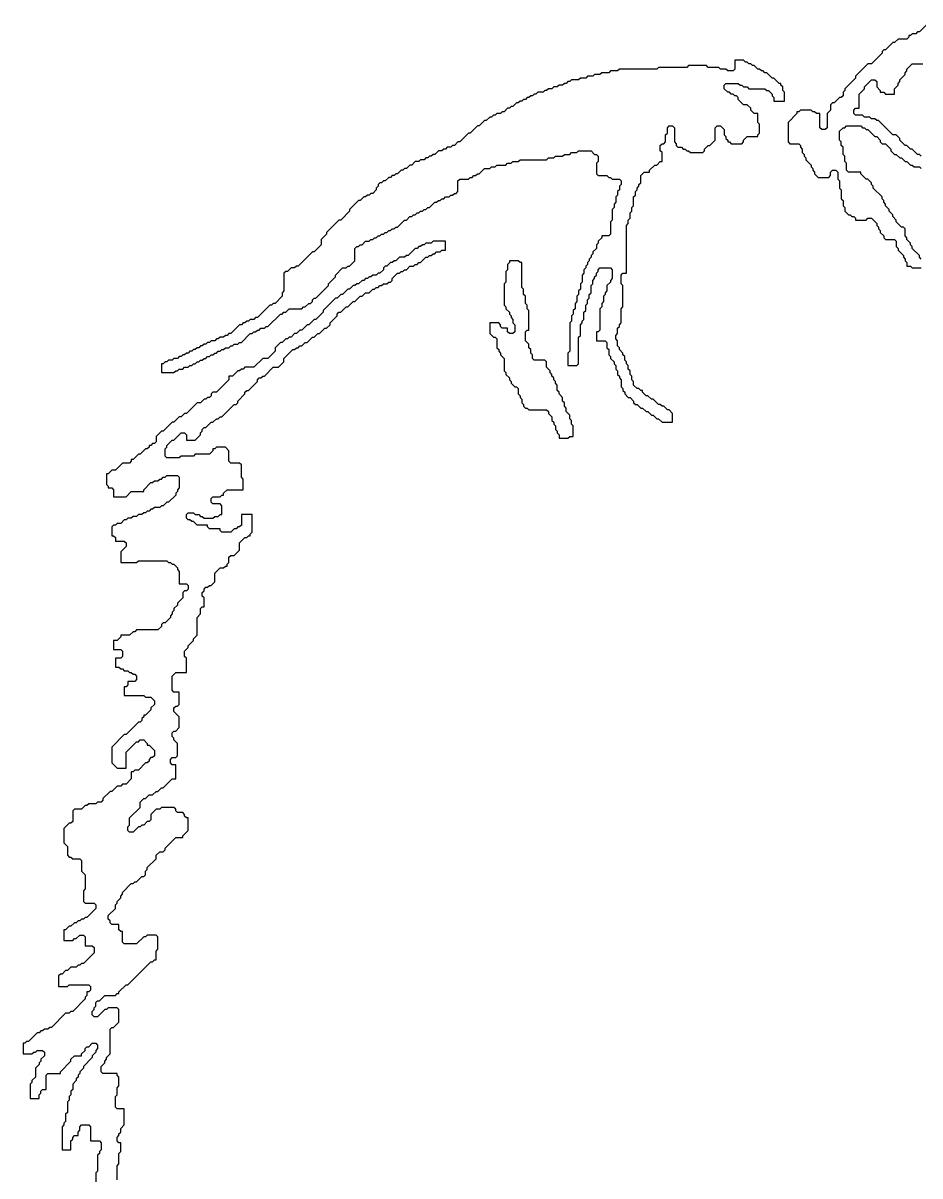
# Model space of a CAD drawing. Header units: metres. Extents: x 0 to 100, y 0 to 127.
# Drawn here: x 30.58 to 43.21, y 110.61 to 126.85 of the extents above; entities that cross this region are included whole.
import ezdxf

# ---------------------------------------------------------------- set-up
doc = ezdxf.new("R2010")
doc.units = ezdxf.units.M

msp = doc.modelspace()

# ---------------------------------------------------------------- linework, layer by layer
for points in [[(43.325, 126.85), (43.2, 126.725), (43.175, 126.725), (43.15, 126.7), (43.1, 126.7), (43.075, 126.675), (43.05, 126.675), (43.05, 126.65), (43.025, 126.625), (42.9, 126.625), (42.85, 126.575), (42.825, 126.575), (42.725, 126.475), (42.7, 126.475), (42.675, 126.45), (42.675, 126.425), (42.525, 126.275), (42.475, 126.275), (42.3, 126.1), (42.3, 126.075), (42.15, 125.925), (42.15, 125.9), (42.125, 125.875), (42.125, 125.825), (42.1, 125.8), (42.075, 125.8), (42, 125.725), (41.975, 125.725), (41.95, 125.7), (41.95, 125.625), (41.9, 125.575), (41.9, 125.375), (41.875, 125.35), (41.825, 125.35), (41.8, 125.375), (41.8, 125.575), (41.75, 125.575), (41.725, 125.6), (41.7, 125.6), (41.675, 125.625), (41.525, 125.625), (41.5, 125.6), (41.475, 125.6), (41.475, 125.575), (41.35, 125.45), (41.35, 125.175), (41.375, 125.15), (41.5, 125.15), (41.525, 125.125), (41.525, 125.1), (41.55, 125.075), (41.55, 125.025), (41.575, 125), (41.575, 124.975), (41.6, 124.95), (41.6, 124.925), (41.675, 124.85), (41.675, 124.825), (41.7, 124.8), (41.7, 124.775), (41.725, 124.75), (41.725, 124.725), (41.775, 124.675), (41.925, 124.675), (41.95, 124.7), (41.95, 124.75), (41.975, 124.775), (42.025, 124.775), (42.05, 124.75), (42.05, 124.65), (42.075, 124.625), (42.075, 124.525), (42.1, 124.5), (42.1, 124.375), (42.125, 124.35), (42.125, 124.275), (42.15, 124.25), (42.15, 124.2), (42.2, 124.15), (42.225, 124.15), (42.25, 124.125), (42.275, 124.125), (42.3, 124.1), (42.3, 124.075), (42.45, 124.075), (42.475, 124.1), (42.525, 124.1), (42.6, 124.025), (42.6, 124), (42.625, 123.975), (42.625, 123.95), (42.65, 123.925), (42.65, 123.9), (42.7, 123.85), (42.7, 123.825), (42.725, 123.8), (42.85, 123.8), (42.875, 123.775), (42.875, 123.7), (42.9, 123.675), (42.9, 123.65), (42.975, 123.575), (42.975, 123.55), (43, 123.525), (43, 123.5), (43.025, 123.475), (43.025, 123.425), (43.075, 123.425), (43.1, 123.4), (43.225, 123.4)], [(43.225, 124.975), (43.2, 125), (43.175, 125), (43.1, 125.075), (43.075, 125.075), (43.025, 125.125), (43, 125.125), (42.925, 125.2), (42.925, 125.225), (42.875, 125.275), (42.825, 125.275), (42.625, 125.475), (42.6, 125.475), (42.575, 125.5), (42.525, 125.5), (42.5, 125.525), (42.425, 125.525), (42.4, 125.55), (42.3, 125.55), (42.275, 125.575), (42.275, 125.625), (42.3, 125.65), (42.35, 125.65), (42.35, 125.85), (42.425, 125.925), (42.425, 125.95), (42.525, 126.05), (42.575, 126.05), (42.6, 126.025), (42.6, 125.95), (42.65, 125.9), (42.65, 125.875), (42.7, 125.875), (42.725, 125.85), (42.85, 125.85), (42.85, 125.925), (42.9, 125.975), (42.9, 126), (42.925, 126.025), (42.925, 126.05), (43, 126.125), (43, 126.15), (43.025, 126.175), (43.025, 126.2), (43.1, 126.275), (43.25, 126.275)], [(43.225, 123.525), (43.2, 123.55), (43.2, 123.575), (43.1, 123.675), (43.1, 123.7), (43.075, 123.725), (43.075, 123.75), (43.025, 123.8), (43.025, 123.825), (43, 123.85), (43, 123.95), (42.975, 123.975), (42.95, 123.975), (42.875, 124.05), (42.875, 124.075), (42.825, 124.125), (42.825, 124.15), (42.775, 124.2), (42.775, 124.225), (42.725, 124.275), (42.725, 124.3), (42.7, 124.325), (42.7, 124.35), (42.675, 124.375), (42.675, 124.4), (42.55, 124.525), (42.55, 124.55), (42.525, 124.575), (42.525, 124.6), (42.475, 124.65), (42.45, 124.65), (42.375, 124.725), (42.375, 124.75), (42.2, 124.75), (42.175, 124.775), (42.175, 124.875), (42.15, 124.9), (42.15, 124.975), (42.125, 125), (42.125, 125.1), (42.1, 125.125), (42.1, 125.175), (42.075, 125.2), (42.075, 125.325), (42.125, 125.375), (42.15, 125.375), (42.175, 125.4), (42.375, 125.4), (42.4, 125.375), (42.425, 125.375), (42.45, 125.35), (42.475, 125.35), (42.575, 125.25), (42.6, 125.25), (42.65, 125.2), (42.65, 125.175), (42.675, 125.15), (42.725, 125.15), (42.8, 125.075), (42.8, 125.05), (42.85, 125), (42.875, 125), (42.925, 124.95), (42.95, 124.95), (43, 124.9), (43.025, 124.9), (43.075, 124.85), (43.1, 124.85), (43.125, 124.825), (43.2, 124.825), (43.225, 124.8)], [(31.9, 110.55), (31.9, 110.75), (31.925, 110.775), (31.925, 110.925), (31.95, 110.95), (31.95, 111.075), (31.925, 111.075), (31.9, 111.1), (31.9, 111.15), (31.925, 111.175), (31.925, 111.2), (31.95, 111.225), (31.95, 111.275), (32, 111.325), (32, 111.55), (31.9, 111.55), (31.875, 111.575), (31.875, 111.725), (31.9, 111.75), (31.9, 111.85), (31.925, 111.875), (31.925, 112), (31.9, 112.025), (31.9, 112.05), (31.7, 112.05), (31.675, 112.075), (31.675, 112.15), (31.725, 112.2), (31.725, 112.225), (31.75, 112.25), (31.75, 112.275), (31.8, 112.325), (31.8, 112.675), (31.825, 112.7), (31.85, 112.7), (31.925, 112.775), (31.925, 112.95), (31.9, 112.975), (31.775, 112.975), (31.75, 112.95), (31.725, 112.95), (31.625, 112.85), (31.575, 112.85), (31.55, 112.875), (31.55, 112.925), (31.575, 112.95), (31.575, 112.975), (31.6, 113), (31.6, 113.05), (31.625, 113.075), (31.65, 113.075), (31.725, 113.15), (31.875, 113.15), (31.9, 113.175), (31.925, 113.175), (31.925, 113.2), (32.025, 113.3), (32.05, 113.3), (32.375, 113.625), (32.4, 113.625), (32.425, 113.65), (32.45, 113.65), (32.45, 113.775), (32.475, 113.8), (32.475, 113.975), (32.45, 114), (32.325, 114), (32.3, 113.975), (32.275, 113.975), (32.175, 113.875), (32, 113.875), (31.975, 113.9), (31.975, 114.05), (31.95, 114.05), (31.925, 114.075), (31.925, 114.15), (31.825, 114.15), (31.8, 114.175), (31.8, 114.2), (31.775, 114.225), (31.775, 114.275), (31.875, 114.375), (31.875, 114.425), (31.9, 114.45), (31.9, 114.475), (31.95, 114.525), (31.95, 114.55), (31.975, 114.575), (31.975, 114.6), (32.1, 114.725), (32.125, 114.725), (32.15, 114.75), (32.175, 114.75), (32.25, 114.825), (32.275, 114.825), (32.3, 114.85), (32.3, 114.9), (32.325, 114.925), (32.325, 114.95), (32.45, 115.075), (32.45, 115.125), (32.5, 115.175), (32.55, 115.175), (32.575, 115.2), (32.575, 115.225), (32.725, 115.375), (32.825, 115.375), (32.825, 115.4), (32.9, 115.475), (32.9, 115.65), (32.875, 115.65), (32.85, 115.675), (32.85, 115.7), (32.825, 115.725), (32.75, 115.725), (32.725, 115.75), (32.725, 115.775), (32.7, 115.8), (32.525, 115.8), (32.5, 115.775), (32.45, 115.775), (32.375, 115.7), (32.375, 115.625), (32.35, 115.6), (32.325, 115.6), (32.275, 115.55), (32.25, 115.55), (32.225, 115.525), (32.2, 115.525), (32.125, 115.45), (32.075, 115.45), (32.05, 115.475), (32.05, 115.525), (32.075, 115.55), (32.075, 115.65), (32.225, 115.8), (32.225, 115.875), (32.275, 115.925), (32.3, 115.925), (32.35, 115.975), (32.4, 115.975), (32.45, 116.025), (32.475, 116.025), (32.525, 116.075), (32.55, 116.075), (32.675, 116.2), (32.725, 116.2), (32.725, 116.4), (32.675, 116.4), (32.65, 116.425), (32.65, 116.475), (32.675, 116.5), (32.725, 116.5), (32.75, 116.525), (32.75, 116.7), (32.7, 116.75), (32.7, 116.775), (32.675, 116.8), (32.675, 116.85), (32.7, 116.875), (32.725, 116.875), (32.775, 116.925), (32.775, 117.075), (32.7, 117.15), (32.7, 117.2), (32.725, 117.225), (32.75, 117.225), (32.775, 117.25), (32.775, 117.425), (32.7, 117.425), (32.675, 117.45), (32.675, 117.65), (32.725, 117.7), (32.875, 117.7), (32.875, 117.9), (32.85, 117.925), (32.85, 118), (32.9, 118.05), (32.9, 118.075), (32.975, 118.15), (32.975, 118.175), (33.025, 118.225), (33.025, 118.475), (33.075, 118.525), (33.075, 118.6), (33.1, 118.625), (33.125, 118.625), (33.125, 118.75), (33.1, 118.775), (33.1, 118.825), (33.125, 118.85), (33.125, 118.875), (33.15, 118.9), (33.175, 118.9), (33.2, 118.925), (33.225, 118.925), (33.275, 118.975), (33.275, 119.1), (33.35, 119.175), (33.4, 119.175), (33.425, 119.2), (33.45, 119.2), (33.45, 119.225), (33.475, 119.25), (33.475, 119.325), (33.5, 119.35), (33.55, 119.35), (33.625, 119.425), (33.625, 119.525), (33.7, 119.6), (33.725, 119.6), (33.75, 119.625), (33.775, 119.625), (33.775, 119.65), (33.8, 119.675), (33.8, 119.925), (33.65, 119.925), (33.65, 119.775), (33.625, 119.75), (33.6, 119.75), (33.575, 119.725), (33.55, 119.725), (33.5, 119.675), (33.375, 119.675), (33.35, 119.7), (33.35, 119.725), (33.2, 119.725), (33.175, 119.75), (33.175, 119.775), (33.025, 119.775), (32.975, 119.825), (32.95, 119.825), (32.925, 119.85), (32.9, 119.85), (32.875, 119.875), (32.875, 119.925), (32.9, 119.95), (32.975, 119.95), (33, 119.925), (33.05, 119.925), (33.075, 119.9), (33.1, 119.9), (33.125, 119.875), (33.25, 119.875), (33.275, 119.9), (33.325, 119.9), (33.35, 119.925), (33.375, 119.925), (33.375, 120.05), (33.35, 120.075), (33.25, 120.075), (33.225, 120.1), (33.225, 120.15), (33.25, 120.175), (33.35, 120.175), (33.375, 120.2), (33.4, 120.2), (33.4, 120.225), (33.45, 120.275), (33.675, 120.275), (33.675, 120.425), (33.65, 120.45), (33.65, 120.625), (33.625, 120.65), (33.5, 120.65), (33.475, 120.675), (33.475, 120.825), (33.425, 120.875), (33.3, 120.875), (33.275, 120.85), (33.25, 120.85), (33.25, 120.825), (33.2, 120.775), (33, 120.775), (32.975, 120.75), (32.8, 120.75), (32.775, 120.725), (32.6, 120.725), (32.575, 120.75), (32.575, 120.85), (32.6, 120.875), (32.6, 120.9), (32.675, 120.975), (32.7, 120.975), (32.8, 121.075), (32.85, 121.075), (32.875, 121.05), (32.875, 120.975), (33, 120.975), (33.075, 121.05), (33.075, 121.075), (33.1, 121.1), (33.1, 121.125), (33.125, 121.15), (33.15, 121.15), (33.225, 121.225), (33.25, 121.225), (33.3, 121.275), (33.325, 121.275), (33.35, 121.3), (33.375, 121.3), (33.55, 121.475), (33.575, 121.475), (33.6, 121.5), (33.6, 121.525), (33.7, 121.625), (33.7, 121.65), (33.725, 121.675), (33.75, 121.675), (33.875, 121.8), (33.875, 121.825), (33.9, 121.85), (33.925, 121.85), (33.95, 121.875), (33.975, 121.875), (34.1, 122), (34.175, 122), (34.25, 122.075), (34.25, 122.125), (34.375, 122.25), (34.4, 122.25), (34.425, 122.275), (34.45, 122.275), (34.475, 122.3), (34.5, 122.3), (34.55, 122.35), (34.575, 122.35), (34.65, 122.425), (34.675, 122.425), (34.725, 122.475), (34.75, 122.475), (34.825, 122.55), (34.85, 122.55), (34.9, 122.6), (34.9, 122.625), (35, 122.725), (35, 122.75), (35.025, 122.775), (35.05, 122.775), (35.125, 122.85), (35.15, 122.85), (35.225, 122.925), (35.25, 122.925), (35.325, 123), (35.35, 123), (35.4, 123.05), (35.45, 123.05), (35.5, 123.1), (35.525, 123.1), (35.55, 123.125), (35.575, 123.125), (35.6, 123.15), (35.625, 123.15), (35.65, 123.175), (35.7, 123.175), (35.725, 123.2), (35.75, 123.2), (35.775, 123.225), (35.775, 123.25), (35.85, 123.325), (35.875, 123.325), (35.9, 123.35), (35.925, 123.35), (35.95, 123.375), (35.975, 123.375), (36.025, 123.425), (36.075, 123.425), (36.1, 123.45), (36.125, 123.45), (36.15, 123.475), (36.175, 123.475), (36.25, 123.55), (36.275, 123.55), (36.3, 123.575), (36.325, 123.575), (36.35, 123.6), (36.375, 123.6), (36.4, 123.625), (36.45, 123.625), (36.475, 123.65), (36.525, 123.65), (36.525, 123.775), (36.35, 123.775), (36.325, 123.75), (36.25, 123.75), (36.225, 123.725), (36.2, 123.725), (36.175, 123.7), (36.15, 123.7), (36.125, 123.675), (36.1, 123.675), (36, 123.575), (35.975, 123.575), (35.95, 123.55), (35.875, 123.55), (35.825, 123.5), (35.8, 123.5), (35.775, 123.475), (35.75, 123.475), (35.7, 123.425), (35.675, 123.425), (35.65, 123.4), (35.65, 123.375), (35.6, 123.325), (35.575, 123.325), (35.55, 123.3), (35.5, 123.3), (35.475, 123.275), (35.45, 123.275), (35.425, 123.25), (35.4, 123.25), (35.375, 123.225), (35.35, 123.225), (35.3, 123.175), (35.275, 123.175), (35.25, 123.15), (35.225, 123.15), (35.175, 123.1), (35.15, 123.1), (35.075, 123.025), (35.05, 123.025), (35, 122.975), (34.975, 122.975), (34.8, 122.8), (34.8, 122.775), (34.7, 122.675), (34.675, 122.675), (34.6, 122.6), (34.575, 122.6), (34.5, 122.525), (34.475, 122.525), (34.425, 122.475), (34.4, 122.475), (34.35, 122.425), (34.325, 122.425), (34.3, 122.4), (34.275, 122.4), (34.225, 122.35), (34.2, 122.35), (34.125, 122.275), (34.125, 122.225), (34.025, 122.125), (33.95, 122.125), (33.825, 122), (33.7, 122), (33.675, 121.975), (33.65, 121.975), (33.625, 121.95), (33.6, 121.95), (33.525, 121.875), (33.475, 121.875), (33.475, 121.825), (33.3, 121.65), (33.25, 121.65), (33.225, 121.625), (33.225, 121.6), (33.2, 121.575), (33.175, 121.575), (33.15, 121.55), (33.125, 121.55), (33.075, 121.5), (33.025, 121.5), (32.875, 121.35), (32.85, 121.35), (32.8, 121.3), (32.775, 121.3), (32.7, 121.225), (32.675, 121.225), (32.55, 121.1), (32.525, 121.1), (32.45, 121.025), (32.45, 120.95), (32.425, 120.925), (32.4, 120.925), (32.375, 120.9), (32.35, 120.9), (32.35, 120.875), (32.325, 120.85), (32.3, 120.85), (32.225, 120.775), (32.2, 120.775), (32.125, 120.7), (32.1, 120.7), (32.1, 120.675), (32.075, 120.65), (31.975, 120.65), (31.875, 120.55), (31.825, 120.55), (31.775, 120.5), (31.75, 120.5), (31.75, 120.35), (31.775, 120.325), (31.775, 120.3), (31.825, 120.3), (31.85, 120.275), (31.85, 120.175), (32.025, 120.175), (32.1, 120.25), (32.275, 120.25), (32.275, 120.275), (32.375, 120.375), (32.4, 120.375), (32.425, 120.4), (32.475, 120.4), (32.5, 120.425), (32.525, 120.425), (32.55, 120.45), (32.575, 120.45), (32.6, 120.475), (32.75, 120.475), (32.775, 120.45), (32.775, 120.3), (32.75, 120.275), (32.75, 120.25), (32.725, 120.225), (32.725, 120.2), (32.625, 120.1), (32.6, 120.1), (32.55, 120.05), (32.525, 120.05), (32.5, 120.025), (32.425, 120.025), (32.4, 120), (32.375, 120), (32.35, 119.975), (32.325, 119.975), (32.3, 119.95), (32.275, 119.95), (32.25, 119.925), (32.2, 119.925), (32.175, 119.9), (32.125, 119.9), (32.1, 119.875), (32.05, 119.875), (32.025, 119.85), (32, 119.85), (31.95, 119.8), (31.9, 119.8), (31.875, 119.775), (31.85, 119.775), (31.825, 119.75), (31.825, 119.625), (31.85, 119.625), (31.875, 119.6), (31.875, 119.55), (32, 119.55), (32.025, 119.525), (32.025, 119.475), (31.95, 119.4), (31.95, 119.25), (32.175, 119.25), (32.2, 119.275), (32.6, 119.275), (32.625, 119.25), (32.65, 119.25), (32.675, 119.225), (32.7, 119.225), (32.75, 119.175), (32.75, 119.15), (32.775, 119.125), (32.775, 118.95), (32.875, 118.95), (32.9, 118.925), (32.9, 118.875), (32.875, 118.85), (32.85, 118.85), (32.825, 118.825), (32.825, 118.75), (32.75, 118.675), (32.75, 118.65), (32.7, 118.6), (32.7, 118.575), (32.675, 118.55), (32.675, 118.525), (32.65, 118.5), (32.65, 118.475), (32.575, 118.4), (32.55, 118.4), (32.525, 118.375), (32.525, 118.35), (32.475, 118.3), (32.175, 118.3), (32.15, 118.275), (32.125, 118.275), (32.075, 118.225), (31.95, 118.225), (31.95, 118.2), (31.9, 118.15), (31.85, 118.15), (31.85, 118.025), (31.95, 118.025), (31.975, 118), (31.975, 117.925), (31.95, 117.9), (31.875, 117.9), (31.875, 117.775), (31.925, 117.775), (31.95, 117.75), (31.975, 117.75), (32, 117.725), (32.05, 117.725), (32.075, 117.7), (32.1, 117.7), (32.125, 117.675), (32.15, 117.675), (32.175, 117.65), (32.175, 117.6), (32.15, 117.575), (32.05, 117.575), (32.05, 117.525), (32.025, 117.5), (32, 117.5), (32, 117.375), (32.275, 117.375), (32.3, 117.35), (32.375, 117.35), (32.425, 117.3), (32.425, 117.25), (32.375, 117.2), (32.375, 117.175), (32.3, 117.1), (32.275, 117.1), (32.275, 117.075), (32.25, 117.05), (32.25, 117.025), (32.225, 117), (32.2, 117), (32.025, 116.825), (32, 116.825), (31.825, 116.65), (31.825, 116.425), (31.9, 116.35), (32.025, 116.35), (32.025, 116.575), (32.175, 116.725), (32.2, 116.725), (32.225, 116.75), (32.275, 116.75), (32.325, 116.7), (32.325, 116.675), (32.35, 116.675), (32.425, 116.6), (32.425, 116.525), (32.4, 116.5), (32.375, 116.5), (32.35, 116.475), (32.35, 116.45), (32.325, 116.425), (32.3, 116.425), (32.2, 116.325), (32.15, 116.325), (32.125, 116.3), (32.1, 116.3), (32.1, 116.2), (32.025, 116.125), (31.975, 116.125), (31.95, 116.1), (31.9, 116.1), (31.825, 116.025), (31.8, 116.025), (31.7, 115.925), (31.7, 115.9), (31.675, 115.875), (31.625, 115.875), (31.6, 115.85), (31.5, 115.85), (31.475, 115.825), (31.45, 115.825), (31.4, 115.775), (31.3, 115.775), (31.275, 115.75), (31.275, 115.6), (31.25, 115.575), (31.225, 115.575), (31.15, 115.5), (31.15, 115.3), (31.2, 115.25), (31.2, 115.125), (31.225, 115.1), (31.25, 115.1), (31.275, 115.075), (31.375, 115.075), (31.4, 115.05), (31.4, 114.9), (31.45, 114.85), (31.45, 114.65), (31.425, 114.625), (31.425, 114.475), (31.45, 114.45), (31.575, 114.45), (31.6, 114.425), (31.6, 114.375), (31.475, 114.25), (31.45, 114.25), (31.425, 114.225), (31.4, 114.225), (31.375, 114.2), (31.35, 114.2), (31.325, 114.175), (31.3, 114.175), (31.25, 114.125), (31.225, 114.125), (31.175, 114.075), (31.15, 114.075), (31.15, 113.925), (31.275, 113.925), (31.3, 113.95), (31.325, 113.95), (31.375, 114), (31.425, 114), (31.45, 113.975), (31.45, 113.85), (31.55, 113.85), (31.575, 113.825), (31.575, 113.75), (31.425, 113.6), (31.4, 113.6), (31.375, 113.575), (31.35, 113.575), (31.325, 113.55), (31.25, 113.55), (31.2, 113.5), (31.175, 113.5), (31.125, 113.45), (31.1, 113.45), (31.075, 113.425), (31.075, 113.275), (31.2, 113.275), (31.225, 113.3), (31.5, 113.3), (31.525, 113.275), (31.525, 113.225), (31.5, 113.2), (31.475, 113.2), (31.475, 113.15), (31.45, 113.125), (31.45, 113.1), (31.275, 112.925), (31.25, 112.925), (31.225, 112.9), (31.175, 112.9), (30.975, 112.7), (30.95, 112.7), (30.925, 112.675), (30.875, 112.675), (30.85, 112.65), (30.825, 112.65), (30.8, 112.625), (30.775, 112.625), (30.65, 112.5), (30.625, 112.5), (30.6, 112.475), (30.575, 112.475), (30.575, 112.325), (30.7, 112.325), (30.725, 112.35), (30.75, 112.35), (30.775, 112.375), (30.85, 112.375), (30.875, 112.35), (30.875, 112.3), (30.825, 112.25), (30.825, 112.225), (30.8, 112.2), (30.8, 112.175), (30.75, 112.125), (30.75, 112), (30.7, 111.95), (30.7, 111.925), (30.675, 111.9), (30.675, 111.7), (30.8, 111.7), (30.8, 111.75), (30.825, 111.775), (30.825, 111.8), (30.85, 111.825), (30.9, 111.825), (30.9, 112.025), (30.925, 112.05), (31.1, 112.05), (31.1, 112.075), (31.25, 112.225), (31.25, 112.25), (31.3, 112.3), (31.4, 112.3), (31.4, 112.325), (31.45, 112.375), (31.45, 112.4), (31.475, 112.425), (31.5, 112.425), (31.55, 112.475), (31.6, 112.475), (31.625, 112.45), (31.625, 112.4), (31.6, 112.375), (31.6, 112.35), (31.55, 112.3), (31.55, 112.275), (31.425, 112.15), (31.425, 112.125), (31.375, 112.075), (31.375, 112.05), (31.35, 112.025), (31.35, 112), (31.325, 111.975), (31.325, 111.95), (31.275, 111.9), (31.275, 111.825), (31.25, 111.8), (31.25, 111.75), (31.225, 111.725), (31.225, 111.675), (31.2, 111.65), (31.2, 111.5), (31.175, 111.475), (31.175, 111.375), (31.15, 111.35), (31.15, 111.325), (31.125, 111.3), (31.125, 110.975), (31.25, 110.975), (31.25, 111.1), (31.275, 111.125), (31.275, 111.15), (31.3, 111.175), (31.35, 111.175), (31.35, 111.225), (31.375, 111.25), (31.375, 111.3), (31.4, 111.325), (31.5, 111.325), (31.525, 111.3), (31.525, 111.1), (31.65, 111.1), (31.675, 111.075), (31.675, 110.975), (31.65, 110.95), (31.65, 110.925), (31.625, 110.9), (31.625, 110.675), (31.6, 110.65), (31.6, 110.325)]]:
    msp.add_lwpolyline(points)
for points in [[(40.6, 126.325), (40.6, 126.2), (40.575, 126.175), (40.5, 126.175), (40.475, 126.2), (40.4, 126.2), (40.375, 126.225), (40.225, 126.225), (40.2, 126.25), (39.95, 126.25), (39.925, 126.225), (39.525, 126.225), (39.5, 126.2), (38.975, 126.2), (38.95, 126.175), (38.85, 126.175), (38.825, 126.15), (38.725, 126.15), (38.7, 126.125), (38.625, 126.125), (38.6, 126.1), (38.525, 126.1), (38.5, 126.075), (38.425, 126.075), (38.4, 126.05), (38.3, 126.05), (38.275, 126.025), (38.25, 126.025), (38.225, 126), (38.2, 126), (38.175, 125.975), (38.125, 125.975), (38.1, 125.95), (38.05, 125.95), (38.025, 125.925), (37.975, 125.925), (37.95, 125.9), (37.925, 125.9), (37.9, 125.875), (37.825, 125.875), (37.8, 125.85), (37.775, 125.85), (37.75, 125.825), (37.725, 125.825), (37.7, 125.8), (37.675, 125.8), (37.65, 125.775), (37.625, 125.775), (37.6, 125.75), (37.575, 125.75), (37.55, 125.725), (37.525, 125.725), (37.475, 125.675), (37.45, 125.675), (37.425, 125.65), (37.4, 125.65), (37.35, 125.6), (37.325, 125.6), (37.3, 125.575), (37.25, 125.575), (37.225, 125.55), (37.2, 125.55), (37.175, 125.525), (37.15, 125.525), (37.1, 125.475), (37.075, 125.475), (37, 125.4), (36.975, 125.4), (36.875, 125.3), (36.85, 125.3), (36.725, 125.175), (36.7, 125.175), (36.65, 125.125), (36.625, 125.125), (36.6, 125.1), (36.55, 125.1), (36.525, 125.075), (36.5, 125.075), (36.475, 125.05), (36.425, 125.05), (36.375, 125), (36.35, 125), (36.325, 124.975), (36.3, 124.975), (36.275, 124.95), (36.25, 124.95), (36.225, 124.925), (36.175, 124.925), (36.15, 124.9), (36.1, 124.9), (36.05, 124.85), (36.025, 124.85), (35.975, 124.8), (35.95, 124.8), (35.925, 124.775), (35.9, 124.775), (35.85, 124.725), (35.825, 124.725), (35.8, 124.7), (35.775, 124.7), (35.75, 124.675), (35.725, 124.675), (35.675, 124.625), (35.65, 124.625), (35.625, 124.6), (35.6, 124.6), (35.575, 124.575), (35.575, 124.55), (35.55, 124.525), (35.55, 124.5), (35.5, 124.45), (35.475, 124.45), (35.45, 124.425), (35.425, 124.425), (35.4, 124.4), (35.375, 124.4), (35.325, 124.35), (35.3, 124.35), (35.175, 124.225), (35.175, 124.2), (35.05, 124.075), (35.025, 124.075), (34.85, 123.9), (34.85, 123.875), (34.775, 123.8), (34.775, 123.725), (34.675, 123.625), (34.65, 123.625), (34.45, 123.425), (34.425, 123.425), (34.4, 123.4), (34.35, 123.4), (34.3, 123.35), (34.275, 123.35), (34.25, 123.325), (34.25, 123.075), (34.225, 123.05), (34.225, 123), (34.125, 122.9), (34.1, 122.9), (34.075, 122.875), (34.05, 122.875), (33.875, 122.7), (33.85, 122.7), (33.825, 122.675), (33.775, 122.675), (33.75, 122.65), (33.725, 122.65), (33.7, 122.625), (33.675, 122.625), (33.65, 122.6), (33.625, 122.6), (33.5, 122.475), (33.475, 122.475), (33.45, 122.45), (33.425, 122.45), (33.4, 122.425), (33.35, 122.425), (33.325, 122.4), (33.3, 122.4), (33.275, 122.375), (33.225, 122.375), (33.2, 122.35), (33.175, 122.35), (33.15, 122.325), (33.125, 122.325), (33.1, 122.3), (33.075, 122.3), (33.05, 122.275), (33.025, 122.275), (33, 122.25), (32.975, 122.25), (32.95, 122.225), (32.925, 122.225), (32.9, 122.2), (32.875, 122.2), (32.85, 122.175), (32.825, 122.175), (32.8, 122.15), (32.775, 122.15), (32.75, 122.125), (32.7, 122.125), (32.675, 122.1), (32.625, 122.1), (32.6, 122.075), (32.575, 122.075), (32.55, 122.05), (32.525, 122.05), (32.525, 121.925), (32.7, 121.925), (32.725, 121.95), (32.75, 121.95), (32.775, 121.975), (32.825, 121.975), (32.85, 122), (32.9, 122), (32.925, 122.025), (32.95, 122.025), (32.975, 122.05), (33, 122.05), (33.025, 122.075), (33.05, 122.075), (33.075, 122.1), (33.1, 122.1), (33.125, 122.125), (33.15, 122.125), (33.175, 122.15), (33.2, 122.15), (33.225, 122.175), (33.25, 122.175), (33.275, 122.2), (33.3, 122.2), (33.325, 122.225), (33.35, 122.225), (33.375, 122.25), (33.4, 122.25), (33.425, 122.275), (33.475, 122.275), (33.5, 122.3), (33.525, 122.3), (33.55, 122.325), (33.6, 122.325), (33.625, 122.35), (33.65, 122.35), (33.775, 122.475), (33.8, 122.475), (33.825, 122.5), (33.85, 122.5), (33.875, 122.525), (33.9, 122.525), (33.925, 122.55), (33.975, 122.55), (34, 122.575), (34.025, 122.575), (34.2, 122.75), (34.225, 122.75), (34.25, 122.775), (34.275, 122.775), (34.325, 122.825), (34.5, 122.825), (34.525, 122.85), (34.55, 122.85), (34.6, 122.9), (34.625, 122.9), (34.65, 122.925), (34.65, 122.95), (34.675, 122.975), (34.7, 122.975), (34.875, 123.15), (34.875, 123.175), (34.975, 123.275), (34.975, 123.3), (35.075, 123.4), (35.125, 123.4), (35.15, 123.425), (35.175, 123.425), (35.25, 123.5), (35.25, 123.675), (35.275, 123.7), (35.3, 123.7), (35.325, 123.725), (35.35, 123.725), (35.4, 123.775), (35.45, 123.775), (35.475, 123.8), (35.5, 123.8), (35.525, 123.825), (35.55, 123.825), (35.575, 123.85), (35.6, 123.85), (35.625, 123.875), (35.65, 123.875), (35.675, 123.9), (35.7, 123.9), (35.725, 123.925), (35.75, 123.925), (35.775, 123.95), (35.8, 123.95), (35.825, 123.975), (35.85, 123.975), (35.95, 124.075), (35.975, 124.075), (36.025, 124.125), (36.05, 124.125), (36.075, 124.15), (36.1, 124.15), (36.125, 124.175), (36.15, 124.175), (36.175, 124.2), (36.2, 124.2), (36.225, 124.225), (36.25, 124.225), (36.275, 124.25), (36.3, 124.25), (36.375, 124.325), (36.4, 124.325), (36.425, 124.35), (36.45, 124.35), (36.475, 124.375), (36.5, 124.375), (36.525, 124.4), (36.575, 124.4), (36.6, 124.425), (36.625, 124.425), (36.65, 124.45), (36.675, 124.45), (36.7, 124.475), (36.7, 124.625), (36.725, 124.65), (36.85, 124.65), (36.875, 124.675), (36.9, 124.675), (36.925, 124.7), (36.95, 124.7), (36.975, 124.725), (37, 124.725), (37.075, 124.8), (37.15, 124.8), (37.175, 124.825), (37.225, 124.825), (37.25, 124.85), (37.375, 124.85), (37.4, 124.875), (37.45, 124.875), (37.475, 124.9), (37.55, 124.9), (37.575, 124.925), (37.95, 124.925), (37.975, 124.95), (38.05, 124.95), (38.075, 124.975), (38.175, 124.975), (38.2, 125), (38.275, 125), (38.3, 125.025), (38.375, 125.025), (38.4, 125.05), (38.575, 125.05), (38.625, 125), (38.65, 125), (38.675, 124.975), (38.675, 124.9), (38.65, 124.875), (38.65, 124.725), (38.675, 124.7), (38.8, 124.7), (38.825, 124.675), (38.85, 124.675), (38.875, 124.65), (38.975, 124.65), (39, 124.625), (39, 124.575), (38.975, 124.55), (38.975, 124.5), (38.95, 124.475), (38.95, 124.425), (38.925, 124.4), (38.925, 124.325), (38.9, 124.3), (38.9, 124.25), (38.875, 124.225), (38.875, 124.075), (38.85, 124.05), (38.85, 123.875), (38.825, 123.85), (38.725, 123.85), (38.725, 123.825), (38.675, 123.775), (38.675, 123.75), (38.65, 123.725), (38.65, 123.675), (38.6, 123.625), (38.6, 123.6), (38.575, 123.575), (38.575, 123.55), (38.55, 123.525), (38.55, 123.5), (38.525, 123.475), (38.525, 123.45), (38.5, 123.425), (38.5, 123.4), (38.475, 123.375), (38.475, 123.325), (38.45, 123.3), (38.45, 123.2), (38.425, 123.175), (38.425, 123.1), (38.4, 123.075), (38.4, 123.025), (38.375, 123), (38.375, 122.925), (38.35, 122.9), (38.35, 122.825), (38.325, 122.8), (38.325, 122.75), (38.3, 122.725), (38.3, 122.65), (38.275, 122.625), (38.275, 122.225), (38.25, 122.2), (38.25, 122.025), (38.375, 122.025), (38.4, 122.05), (38.4, 122.425), (38.425, 122.45), (38.425, 122.6), (38.45, 122.625), (38.45, 122.65), (38.475, 122.675), (38.475, 122.775), (38.5, 122.8), (38.5, 122.875), (38.525, 122.9), (38.525, 122.95), (38.55, 122.975), (38.55, 123.025), (38.575, 123.05), (38.575, 123.15), (38.6, 123.175), (38.6, 123.225), (38.625, 123.25), (38.625, 123.275), (38.65, 123.3), (38.65, 123.325), (38.675, 123.35), (38.675, 123.375), (38.7, 123.4), (38.85, 123.4), (38.875, 123.375), (38.875, 123.25), (38.85, 123.225), (38.85, 123.2), (38.8, 123.15), (38.8, 123.075), (38.775, 123.05), (38.775, 123.025), (38.75, 123), (38.75, 122.925), (38.725, 122.9), (38.725, 122.85), (38.7, 122.825), (38.7, 122.525), (38.675, 122.5), (38.65, 122.5), (38.65, 122.375), (38.775, 122.375), (38.8, 122.35), (38.8, 122.275), (38.825, 122.25), (38.825, 122.175), (38.85, 122.15), (38.85, 122.125), (38.9, 122.075), (38.9, 122.05), (38.925, 122.025), (38.925, 121.975), (38.95, 121.95), (38.95, 121.9), (38.975, 121.875), (38.975, 121.85), (39, 121.825), (39, 121.725), (39.025, 121.7), (39.025, 121.675), (39.05, 121.65), (39.05, 121.625), (39.1, 121.575), (39.125, 121.575), (39.175, 121.525), (39.175, 121.5), (39.2, 121.475), (39.225, 121.475), (39.275, 121.425), (39.3, 121.425), (39.35, 121.375), (39.375, 121.375), (39.425, 121.325), (39.45, 121.325), (39.5, 121.275), (39.525, 121.275), (39.575, 121.225), (39.725, 121.225), (39.725, 121.35), (39.675, 121.4), (39.65, 121.4), (39.6, 121.45), (39.575, 121.45), (39.55, 121.475), (39.525, 121.475), (39.45, 121.55), (39.425, 121.55), (39.375, 121.6), (39.35, 121.6), (39.3, 121.65), (39.3, 121.675), (39.275, 121.675), (39.25, 121.7), (39.225, 121.7), (39.175, 121.75), (39.175, 121.8), (39.15, 121.825), (39.15, 121.875), (39.125, 121.9), (39.125, 121.95), (39.1, 121.975), (39.1, 122.025), (39.075, 122.05), (39.075, 122.075), (39.05, 122.1), (39.05, 122.15), (39.025, 122.175), (39.025, 122.2), (38.975, 122.25), (38.975, 122.275), (38.95, 122.3), (38.95, 122.375), (38.925, 122.4), (38.925, 122.45), (38.95, 122.475), (38.95, 122.55), (38.975, 122.575), (38.975, 122.6), (39, 122.625), (39, 122.825), (39.025, 122.85), (39.025, 123.15), (39, 123.175), (39, 123.3), (39.025, 123.325), (39.075, 123.325), (39.075, 124), (39.1, 124.025), (39.1, 124.075), (39.125, 124.1), (39.125, 124.175), (39.15, 124.2), (39.15, 124.25), (39.175, 124.275), (39.175, 124.4), (39.2, 124.425), (39.2, 124.475), (39.225, 124.5), (39.225, 124.525), (39.25, 124.55), (39.25, 124.575), (39.275, 124.6), (39.275, 124.7), (39.325, 124.75), (39.4, 124.75), (39.4, 124.775), (39.475, 124.85), (39.5, 124.85), (39.55, 124.9), (39.575, 124.9), (39.575, 125.025), (39.55, 125.05), (39.55, 125.125), (39.575, 125.15), (39.6, 125.15), (39.625, 125.175), (39.625, 125.275), (39.65, 125.3), (39.65, 125.375), (39.675, 125.4), (39.725, 125.4), (39.75, 125.375), (39.75, 125.175), (39.775, 125.15), (39.775, 125.125), (39.8, 125.1), (39.85, 125.1), (39.875, 125.075), (39.9, 125.075), (39.925, 125.05), (39.95, 125.05), (39.975, 125.025), (40.15, 125.025), (40.175, 125.05), (40.175, 125.075), (40.225, 125.125), (40.25, 125.125), (40.325, 125.2), (40.325, 125.375), (40.35, 125.4), (40.4, 125.4), (40.45, 125.35), (40.45, 125.275), (40.475, 125.25), (40.475, 125.225), (40.5, 125.2), (40.5, 125.175), (40.525, 125.175), (40.55, 125.15), (40.7, 125.15), (40.725, 125.175), (40.725, 125.2), (40.775, 125.25), (40.925, 125.25), (40.925, 125.275), (40.95, 125.3), (40.95, 125.425), (40.925, 125.45), (40.925, 125.575), (40.875, 125.575), (40.825, 125.625), (40.825, 125.65), (40.775, 125.7), (40.725, 125.7), (40.65, 125.775), (40.65, 125.8), (40.625, 125.825), (40.6, 125.825), (40.575, 125.85), (40.55, 125.85), (40.525, 125.875), (40.5, 125.875), (40.45, 125.925), (40.45, 125.975), (40.475, 126), (40.65, 126), (40.675, 125.975), (40.7, 125.975), (40.725, 125.95), (40.775, 125.95), (40.8, 125.925), (41.025, 125.925), (41.05, 125.9), (41.075, 125.9), (41.125, 125.85), (41.125, 125.825), (41.15, 125.8), (41.15, 125.75), (41.3, 125.75), (41.3, 125.875), (41.275, 125.9), (41.275, 125.95), (41.25, 125.975), (41.25, 126), (41.225, 126), (41.15, 126.075), (41.125, 126.075), (41.05, 126.15), (41.025, 126.15), (41, 126.175), (40.975, 126.175), (40.95, 126.2), (40.925, 126.2), (40.875, 126.25), (40.85, 126.25), (40.825, 126.275), (40.8, 126.275), (40.775, 126.3), (40.75, 126.3), (40.725, 126.325)], [(37.425, 123.5), (37.425, 123.475), (37.4, 123.45), (37.4, 123.375), (37.375, 123.35), (37.375, 123.2), (37.35, 123.175), (37.35, 122.875), (37.375, 122.85), (37.375, 122.825), (37.425, 122.775), (37.425, 122.75), (37.45, 122.725), (37.45, 122.7), (37.475, 122.675), (37.475, 122.625), (37.5, 122.6), (37.5, 122.5), (37.475, 122.475), (37.425, 122.475), (37.4, 122.5), (37.4, 122.55), (37.325, 122.55), (37.3, 122.575), (37.3, 122.6), (37.275, 122.625), (37.15, 122.625), (37.15, 122.475), (37.2, 122.425), (37.225, 122.425), (37.25, 122.4), (37.25, 122.275), (37.275, 122.25), (37.275, 122.225), (37.3, 122.2), (37.3, 122.175), (37.35, 122.125), (37.35, 121.95), (37.375, 121.925), (37.375, 121.9), (37.425, 121.85), (37.425, 121.825), (37.45, 121.8), (37.45, 121.775), (37.5, 121.725), (37.525, 121.725), (37.55, 121.7), (37.55, 121.625), (37.575, 121.6), (37.575, 121.575), (37.6, 121.55), (37.6, 121.5), (37.625, 121.475), (37.625, 121.45), (37.65, 121.425), (37.675, 121.425), (37.7, 121.4), (37.95, 121.4), (37.975, 121.375), (37.975, 121.35), (38.025, 121.3), (38.025, 121.25), (38.05, 121.225), (38.05, 121.2), (38.075, 121.175), (38.075, 121.125), (38.1, 121.1), (38.1, 121.075), (38.125, 121.05), (38.125, 121), (38.25, 121), (38.275, 121.025), (38.325, 121.025), (38.325, 121.175), (38.3, 121.2), (38.3, 121.25), (38.275, 121.275), (38.275, 121.325), (38.225, 121.375), (38.225, 121.425), (38.2, 121.45), (38.2, 121.5), (38.175, 121.525), (38.175, 121.575), (38.125, 121.625), (38.125, 121.65), (38.1, 121.675), (38.1, 121.75), (38.075, 121.775), (38.075, 121.8), (38.05, 121.825), (38.05, 121.85), (38.025, 121.875), (38.025, 121.9), (38, 121.925), (38, 121.95), (37.95, 122), (37.95, 122.075), (37.925, 122.1), (37.775, 122.1), (37.75, 122.125), (37.75, 122.175), (37.725, 122.2), (37.725, 122.25), (37.7, 122.275), (37.7, 122.325), (37.65, 122.375), (37.65, 122.5), (37.675, 122.525), (37.7, 122.525), (37.7, 122.8), (37.675, 122.825), (37.675, 122.875), (37.65, 122.9), (37.65, 123), (37.625, 123.025), (37.625, 123.1), (37.6, 123.125), (37.6, 123.475), (37.575, 123.475), (37.55, 123.5)]]:
    msp.add_lwpolyline(points, close=True)

doc.saveas('drawing.dxf')
